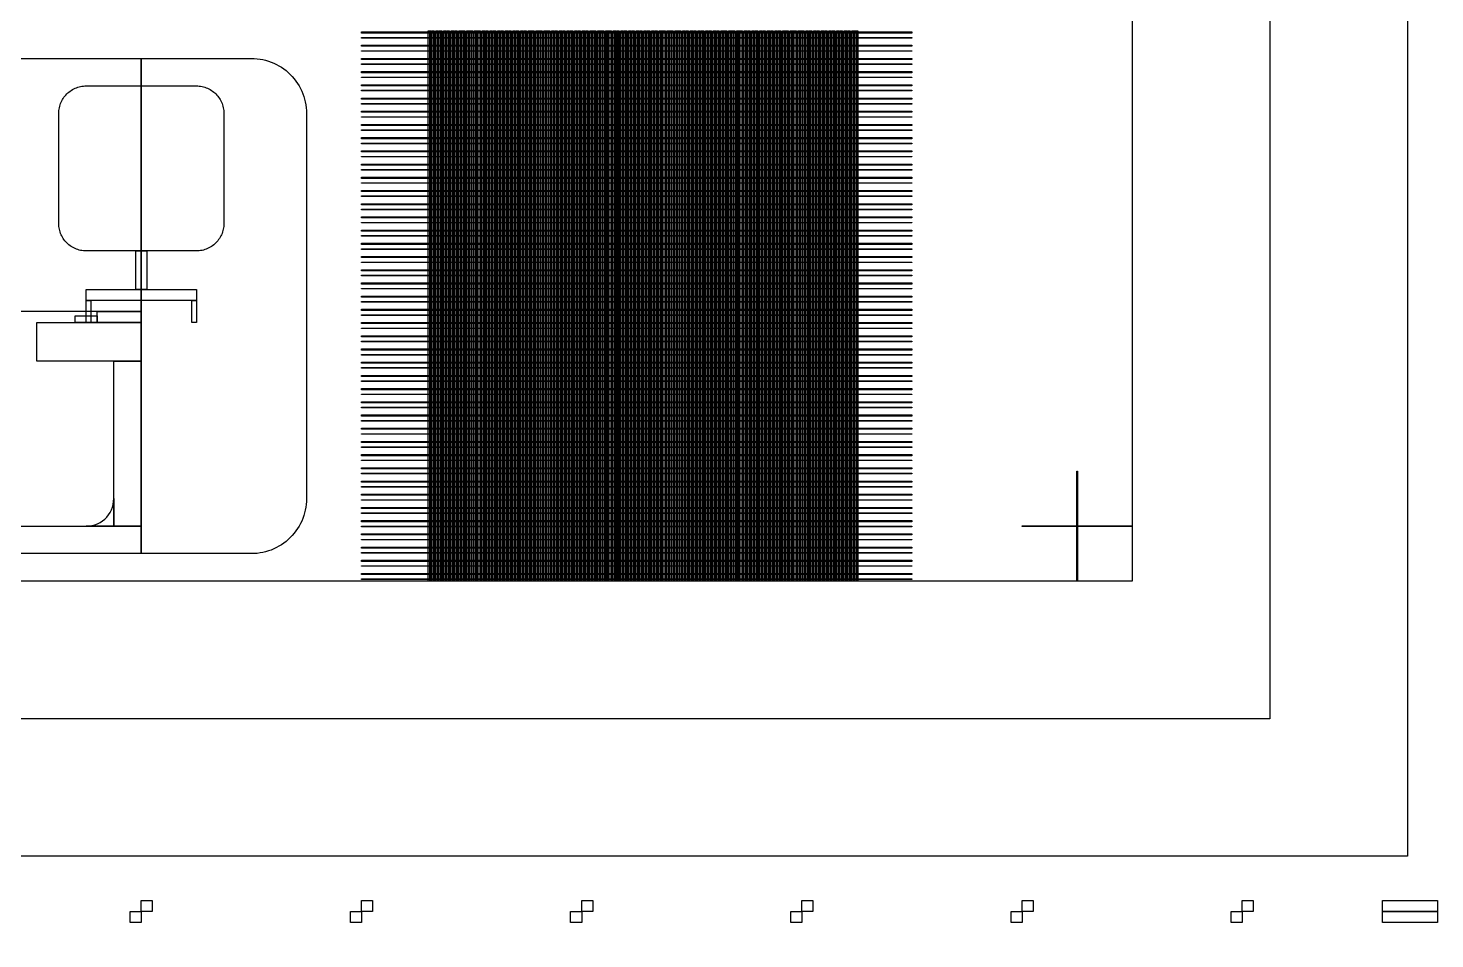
# Model space of a CAD drawing. Extents: x -50000 to 50000, y -50000 to 50000.
# Drawn here: x -38606 to -36050, y -14450 to -12795 of the extents above; entities that cross this region are included whole.
import ezdxf

# ---------------------------------------------------------------- set-up
doc = ezdxf.new("R2010")
doc.units = 0
for name, color, linetype in [('BASEMETAL', 3, 'CONTINUOUS'), ('FRAME', 14, 'CONTINUOUS'), ('MARKERS', 8, 'CONTINUOUS'), ('SECONDLAYER', 7, 'CONTINUOUS'), ('XOR', 5, 'CONTINUOUS'), ('XOR3', 15, 'CONTINUOUS')]:
    doc.layers.add(name, color=color, linetype=linetype)

# ---------------------------------------------------------------- blocks, each defined once
blk = doc.blocks.new('DICINGBORDER')
at = {"layer": 'XOR'}
for points in [[(4780, 7180), (4780, 7200), (4800, 7200), (4800, 7180)], [(5180, 7180), (5180, 7200), (5200, 7200), (5200, 7180)], [(5580, 7180), (5580, 7200), (5600, 7200), (5600, 7180)], [(5980, 7180), (5980, 7200), (6000, 7200), (6000, 7180)], [(6380, 7180), (6380, 7200), (6400, 7200), (6400, 7180)], [(6780, 7180), (6780, 7200), (6800, 7200), (6800, 7180)], [(7055, 7180), (7055, 7200), (7155, 7200), (7155, 7180)], [(4800, 0), (4800, 20), (4820, 20), (4820, 0)], [(5200, 0), (5200, 20), (5220, 20), (5220, 0)], [(5600, 0), (5600, 20), (5620, 20), (5620, 0)], [(6000, 0), (6000, 20), (6020, 20), (6020, 0)], [(6400, 0), (6400, 20), (6420, 20), (6420, 0)], [(6800, 0), (6800, 20), (6820, 20), (6820, 0)], [(7055, 0), (7055, 20), (7155, 20), (7155, 0)]]:
    blk.add_lwpolyline(points, close=True, dxfattribs=at)
blk = doc.blocks.new('CHIP_JARRAY')
at = {"layer": 'BASEMETAL'}
for points in [[(5221, 500), (5221, 1500), (5225.3, 1500), (5225.3, 500)], [(5224, 500), (5224, 1500), (5226, 1500), (5226, 500)], [(5227, 500), (5227, 1500), (5229.4, 1500), (5229.4, 500)], [(5230, 500), (5230, 1500), (5232, 1500), (5232, 500)], [(5235, 500), (5235, 1500), (5239.3, 1500), (5239.3, 500)], [(5238, 500), (5238, 1500), (5240, 1500), (5240, 500)], [(5241, 500), (5241, 1500), (5243.4, 1500), (5243.4, 500)], [(5244, 500), (5244, 1500), (5246, 1500), (5246, 500)], [(5249, 500), (5249, 1500), (5253.3, 1500), (5253.3, 500)], [(5252, 500), (5252, 1500), (5254, 1500), (5254, 500)], [(5255, 500), (5255, 1500), (5257.4, 1500), (5257.4, 500)], [(5258, 500), (5258, 1500), (5260, 1500), (5260, 500)], [(5263, 500), (5263, 1500), (5267.3, 1500), (5267.3, 500)], [(5266, 500), (5266, 1500), (5268, 1500), (5268, 500)], [(5269, 500), (5269, 1500), (5271.4, 1500), (5271.4, 500)], [(5272, 500), (5272, 1500), (5274, 1500), (5274, 500)], [(5277, 500), (5277, 1500), (5281.3, 1500), (5281.3, 500)], [(5280, 500), (5280, 1500), (5282, 1500), (5282, 500)], [(5283, 500), (5283, 1500), (5285.4, 1500), (5285.4, 500)], [(5286, 500), (5286, 1500), (5288, 1500), (5288, 500)], [(5291, 500), (5291, 1500), (5295.3, 1500), (5295.3, 500)], [(5294, 500), (5294, 1500), (5296, 1500), (5296, 500)], [(5297, 500), (5297, 1500), (5299.4, 1500), (5299.4, 500)], [(5300, 500), (5300, 1500), (5302, 1500), (5302, 500)], [(5305, 500), (5305, 1500), (5309.3, 1500), (5309.3, 500)], [(5308, 500), (5308, 1500), (5310, 1500), (5310, 500)], [(5311, 500), (5311, 1500), (5313.4, 1500), (5313.4, 500)], [(5314, 500), (5314, 1500), (5316, 1500), (5316, 500)], [(5319, 500), (5319, 1500), (5323.3, 1500), (5323.3, 500)], [(5322, 500), (5322, 1500), (5324, 1500), (5324, 500)], [(5325, 500), (5325, 1500), (5327.4, 1500), (5327.4, 500)], [(5328, 500), (5328, 1500), (5330, 1500), (5330, 500)], [(5333, 500), (5333, 1500), (5337.3, 1500), (5337.3, 500)], [(5336, 500), (5336, 1500), (5338, 1500), (5338, 500)], [(5339, 500), (5339, 1500), (5341.4, 1500), (5341.4, 500)], [(5342, 500), (5342, 1500), (5344, 1500), (5344, 500)], [(5347, 500), (5347, 1500), (5351.3, 1500), (5351.3, 500)], [(5350, 500), (5350, 1500), (5352, 1500), (5352, 500)], [(5353, 500), (5353, 1500), (5355.4, 1500), (5355.4, 500)], [(5356, 500), (5356, 1500), (5358, 1500), (5358, 500)], [(5361, 500), (5361, 1500), (5365.3, 1500), (5365.3, 500)], [(5364, 500), (5364, 1500), (5366, 1500), (5366, 500)], [(5367, 500), (5367, 1500), (5369.4, 1500), (5369.4, 500)], [(5370, 500), (5370, 1500), (5372, 1500), (5372, 500)], [(5375, 500), (5375, 1500), (5379.3, 1500), (5379.3, 500)], [(5378, 500), (5378, 1500), (5380, 1500), (5380, 500)], [(5381, 500), (5381, 1500), (5383.4, 1500), (5383.4, 500)], [(5384, 500), (5384, 1500), (5386, 1500), (5386, 500)], [(5389, 500), (5389, 1500), (5393.3, 1500), (5393.3, 500)], [(5392, 500), (5392, 1500), (5394, 1500), (5394, 500)], [(5395, 500), (5395, 1500), (5397.4, 1500), (5397.4, 500)], [(5398, 500), (5398, 1500), (5400, 1500), (5400, 500)], [(5403, 500), (5403, 1500), (5407.3, 1500), (5407.3, 500)], [(5406, 500), (5406, 1500), (5408, 1500), (5408, 500)], [(5409, 500), (5409, 1500), (5411.4, 1500), (5411.4, 500)], [(5412, 500), (5412, 1500), (5414, 1500), (5414, 500)], [(5417, 500), (5417, 1500), (5421.3, 1500), (5421.3, 500)], [(5420, 500), (5420, 1500), (5422, 1500), (5422, 500)], [(5423, 500), (5423, 1500), (5425.4, 1500), (5425.4, 500)], [(5426, 500), (5426, 1500), (5428, 1500), (5428, 500)], [(5431, 500), (5431, 1500), (5435.3, 1500), (5435.3, 500)], [(5434, 500), (5434, 1500), (5436, 1500), (5436, 500)], [(5437, 500), (5437, 1500), (5439.4, 1500), (5439.4, 500)], [(5440, 500), (5440, 1500), (5442, 1500), (5442, 500)], [(5445, 500), (5445, 1500), (5449.3, 1500), (5449.3, 500)], [(5448, 500), (5448, 1500), (5450, 1500), (5450, 500)], [(5451, 500), (5451, 1500), (5453.4, 1500), (5453.4, 500)], [(5454, 500), (5454, 1500), (5456, 1500), (5456, 500)], [(5459, 500), (5459, 1500), (5463.3, 1500), (5463.3, 500)], [(5462, 500), (5462, 1500), (5464, 1500), (5464, 500)], [(5465, 500), (5465, 1500), (5467.4, 1500), (5467.4, 500)], [(5468, 500), (5468, 1500), (5470, 1500), (5470, 500)], [(5473, 500), (5473, 1500), (5477.3, 1500), (5477.3, 500)], [(5476, 500), (5476, 1500), (5478, 1500), (5478, 500)], [(5479, 500), (5479, 1500), (5481.4, 1500), (5481.4, 500)], [(5482, 500), (5482, 1500), (5484, 1500), (5484, 500)], [(5487, 500), (5487, 1500), (5491.3, 1500), (5491.3, 500)], [(5490, 500), (5490, 1500), (5492, 1500), (5492, 500)], [(5493, 500), (5493, 1500), (5495.4, 1500), (5495.4, 500)], [(5496, 500), (5496, 1500), (5498, 1500), (5498, 500)], [(5501, 500), (5501, 1500), (5505.3, 1500), (5505.3, 500)], [(5504, 500), (5504, 1500), (5506, 1500), (5506, 500)], [(5507, 500), (5507, 1500), (5509.4, 1500), (5509.4, 500)], [(5510, 500), (5510, 1500), (5512, 1500), (5512, 500)], [(5515, 500), (5515, 1500), (5519.3, 1500), (5519.3, 500)], [(5518, 500), (5518, 1500), (5520, 1500), (5520, 500)], [(5521, 500), (5521, 1500), (5523.4, 1500), (5523.4, 500)], [(5524, 500), (5524, 1500), (5526, 1500), (5526, 500)], [(5529, 500), (5529, 1500), (5533.3, 1500), (5533.3, 500)], [(5532, 500), (5532, 1500), (5534, 1500), (5534, 500)], [(5535, 500), (5535, 1500), (5537.4, 1500), (5537.4, 500)], [(5538, 500), (5538, 1500), (5540, 1500), (5540, 500)], [(5543, 500), (5543, 1500), (5547.3, 1500), (5547.3, 500)], [(5546, 500), (5546, 1500), (5548, 1500), (5548, 500)], [(5549, 500), (5549, 1500), (5551.4, 1500), (5551.4, 500)], [(5552, 500), (5552, 1500), (5554, 1500), (5554, 500)], [(5557, 500), (5557, 1500), (5561.3, 1500), (5561.3, 500)], [(5560, 500), (5560, 1500), (5562, 1500), (5562, 500)], [(5563, 500), (5563, 1500), (5565.4, 1500), (5565.4, 500)], [(5566, 500), (5566, 1500), (5568, 1500), (5568, 500)], [(5571, 500), (5571, 1500), (5575.3, 1500), (5575.3, 500)], [(5574, 500), (5574, 1500), (5576, 1500), (5576, 500)], [(5577, 500), (5577, 1500), (5579.4, 1500), (5579.4, 500)], [(5580, 500), (5580, 1500), (5582, 1500), (5582, 500)], [(5585, 500), (5585, 1500), (5589.3, 1500), (5589.3, 500)], [(5588, 500), (5588, 1500), (5590, 1500), (5590, 500)], [(5591, 500), (5591, 1500), (5593.4, 1500), (5593.4, 500)], [(5594, 500), (5594, 1500), (5596, 1500), (5596, 500)], [(5599, 500), (5599, 1500), (5603.3, 1500), (5603.3, 500)], [(5602, 500), (5602, 1500), (5604, 1500), (5604, 500)], [(5605, 500), (5605, 1500), (5607.4, 1500), (5607.4, 500)], [(5608, 500), (5608, 1500), (5610, 1500), (5610, 500)], [(5613, 500), (5613, 1500), (5617.3, 1500), (5617.3, 500)], [(5616, 500), (5616, 1500), (5618, 1500), (5618, 500)], [(5619, 500), (5619, 1500), (5621.4, 1500), (5621.4, 500)], [(5622, 500), (5622, 1500), (5624, 1500), (5624, 500)], [(5627, 500), (5627, 1500), (5631.3, 1500), (5631.3, 500)], [(5630, 500), (5630, 1500), (5632, 1500), (5632, 500)], [(5633, 500), (5633, 1500), (5635.4, 1500), (5635.4, 500)], [(5636, 500), (5636, 1500), (5638, 1500), (5638, 500)], [(5641, 500), (5641, 1500), (5645.3, 1500), (5645.3, 500)], [(5644, 500), (5644, 1500), (5646, 1500), (5646, 500)], [(5647, 500), (5647, 1500), (5649.4, 1500), (5649.4, 500)], [(5650, 500), (5650, 1500), (5652, 1500), (5652, 500)], [(5655, 500), (5655, 1500), (5659.3, 1500), (5659.3, 500)], [(5658, 500), (5658, 1500), (5660, 1500), (5660, 500)], [(5661, 500), (5661, 1500), (5663.4, 1500), (5663.4, 500)], [(5664, 500), (5664, 1500), (5666, 1500), (5666, 500)], [(5669, 500), (5669, 1500), (5673.3, 1500), (5673.3, 500)], [(5672, 500), (5672, 1500), (5674, 1500), (5674, 500)], [(5675, 500), (5675, 1500), (5677.4, 1500), (5677.4, 500)], [(5678, 500), (5678, 1500), (5680, 1500), (5680, 500)], [(5683, 500), (5683, 1500), (5687.3, 1500), (5687.3, 500)], [(5686, 500), (5686, 1500), (5688, 1500), (5688, 500)], [(5689, 500), (5689, 1500), (5691.4, 1500), (5691.4, 500)], [(5692, 500), (5692, 1500), (5694, 1500), (5694, 500)], [(5697, 500), (5697, 1500), (5701.3, 1500), (5701.3, 500)], [(5700, 500), (5700, 1500), (5702, 1500), (5702, 500)], [(5703, 500), (5703, 1500), (5705.4, 1500), (5705.4, 500)], [(5706, 500), (5706, 1500), (5708, 1500), (5708, 500)], [(5711, 500), (5711, 1500), (5715.3, 1500), (5715.3, 500)], [(5714, 500), (5714, 1500), (5716, 1500), (5716, 500)], [(5717, 500), (5717, 1500), (5719.4, 1500), (5719.4, 500)], [(5720, 500), (5720, 1500), (5722, 1500), (5722, 500)], [(5725, 500), (5725, 1500), (5729.3, 1500), (5729.3, 500)], [(5728, 500), (5728, 1500), (5730, 1500), (5730, 500)], [(5731, 500), (5731, 1500), (5733.4, 1500), (5733.4, 500)], [(5734, 500), (5734, 1500), (5736, 1500), (5736, 500)], [(5739, 500), (5739, 1500), (5743.3, 1500), (5743.3, 500)], [(5742, 500), (5742, 1500), (5744, 1500), (5744, 500)], [(5745, 500), (5745, 1500), (5747.4, 1500), (5747.4, 500)], [(5748, 500), (5748, 1500), (5750, 1500), (5750, 500)], [(5753, 500), (5753, 1500), (5757.3, 1500), (5757.3, 500)], [(5756, 500), (5756, 1500), (5758, 1500), (5758, 500)], [(5759, 500), (5759, 1500), (5761.4, 1500), (5761.4, 500)], [(5762, 500), (5762, 1500), (5764, 1500), (5764, 500)], [(5767, 500), (5767, 1500), (5771.3, 1500), (5771.3, 500)], [(5770, 500), (5770, 1500), (5772, 1500), (5772, 500)], [(5773, 500), (5773, 1500), (5775.4, 1500), (5775.4, 500)], [(5776, 500), (5776, 1500), (5778, 1500), (5778, 500)], [(5781, 500), (5781, 1500), (5785.3, 1500), (5785.3, 500)], [(5784, 500), (5784, 1500), (5786, 1500), (5786, 500)], [(5787, 500), (5787, 1500), (5789.4, 1500), (5789.4, 500)], [(5790, 500), (5790, 1500), (5792, 1500), (5792, 500)], [(5795, 500), (5795, 1500), (5799.3, 1500), (5799.3, 500)], [(5798, 500), (5798, 1500), (5800, 1500), (5800, 500)], [(5801, 500), (5801, 1500), (5803.4, 1500), (5803.4, 500)], [(5804, 500), (5804, 1500), (5806, 1500), (5806, 500)], [(5809, 500), (5809, 1500), (5813.3, 1500), (5813.3, 500)], [(5812, 500), (5812, 1500), (5814, 1500), (5814, 500)], [(5815, 500), (5815, 1500), (5817.4, 1500), (5817.4, 500)], [(5818, 500), (5818, 1500), (5820, 1500), (5820, 500)], [(5823, 500), (5823, 1500), (5827.3, 1500), (5827.3, 500)], [(5826, 500), (5826, 1500), (5828, 1500), (5828, 500)], [(5829, 500), (5829, 1500), (5831.4, 1500), (5831.4, 500)], [(5832, 500), (5832, 1500), (5834, 1500), (5834, 500)], [(5837, 500), (5837, 1500), (5841.3, 1500), (5841.3, 500)], [(5840, 500), (5840, 1500), (5842, 1500), (5842, 500)], [(5843, 500), (5843, 1500), (5845.4, 1500), (5845.4, 500)], [(5846, 500), (5846, 1500), (5848, 1500), (5848, 500)], [(5851, 500), (5851, 1500), (5855.3, 1500), (5855.3, 500)], [(5854, 500), (5854, 1500), (5856, 1500), (5856, 500)], [(5857, 500), (5857, 1500), (5859.4, 1500), (5859.4, 500)], [(5860, 500), (5860, 1500), (5862, 1500), (5862, 500)], [(5865, 500), (5865, 1500), (5869.3, 1500), (5869.3, 500)], [(5868, 500), (5868, 1500), (5870, 1500), (5870, 500)], [(5871, 500), (5871, 1500), (5873.4, 1500), (5873.4, 500)], [(5874, 500), (5874, 1500), (5876, 1500), (5876, 500)], [(5879, 500), (5879, 1500), (5883.3, 1500), (5883.3, 500)], [(5882, 500), (5882, 1500), (5884, 1500), (5884, 500)], [(5885, 500), (5885, 1500), (5887.4, 1500), (5887.4, 500)], [(5888, 500), (5888, 1500), (5890, 1500), (5890, 500)], [(5893, 500), (5893, 1500), (5897.3, 1500), (5897.3, 500)], [(5896, 500), (5896, 1500), (5898, 1500), (5898, 500)], [(5899, 500), (5899, 1500), (5901.4, 1500), (5901.4, 500)], [(5902, 500), (5902, 1500), (5904, 1500), (5904, 500)], [(5907, 500), (5907, 1500), (5911.3, 1500), (5911.3, 500)], [(5910, 500), (5910, 1500), (5912, 1500), (5912, 500)], [(5913, 500), (5913, 1500), (5915.4, 1500), (5915.4, 500)], [(5916, 500), (5916, 1500), (5918, 1500), (5918, 500)], [(5921, 500), (5921, 1500), (5925.3, 1500), (5925.3, 500)], [(5924, 500), (5924, 1500), (5926, 1500), (5926, 500)], [(5927, 500), (5927, 1500), (5929.4, 1500), (5929.4, 500)], [(5930, 500), (5930, 1500), (5932, 1500), (5932, 500)], [(5935, 500), (5935, 1500), (5939.3, 1500), (5939.3, 500)], [(5938, 500), (5938, 1500), (5940, 1500), (5940, 500)], [(5941, 500), (5941, 1500), (5943.4, 1500), (5943.4, 500)], [(5944, 500), (5944, 1500), (5946, 1500), (5946, 500)], [(5949, 500), (5949, 1500), (5953.3, 1500), (5953.3, 500)], [(5952, 500), (5952, 1500), (5954, 1500), (5954, 500)], [(5955, 500), (5955, 1500), (5957.4, 1500), (5957.4, 500)], [(5958, 500), (5958, 1500), (5960, 1500), (5960, 500)], [(5963, 500), (5963, 1500), (5967.3, 1500), (5967.3, 500)], [(5966, 500), (5966, 1500), (5968, 1500), (5968, 500)], [(5969, 500), (5969, 1500), (5971.4, 1500), (5971.4, 500)], [(5972, 500), (5972, 1500), (5974, 1500), (5974, 500)], [(5977, 500), (5977, 1500), (5981.3, 1500), (5981.3, 500)], [(5980, 500), (5980, 1500), (5982, 1500), (5982, 500)], [(5983, 500), (5983, 1500), (5985.4, 1500), (5985.4, 500)], [(5986, 500), (5986, 1500), (5988, 1500), (5988, 500)], [(5991, 500), (5991, 1500), (5995.3, 1500), (5995.3, 500)], [(5994, 500), (5994, 1500), (5996, 1500), (5996, 500)], [(5997, 500), (5997, 1500), (5999.4, 1500), (5999.4, 500)], [(6000, 500), (6000, 1500), (6002, 1500), (6002, 500)], [(4300, 990), (4300, 1450), (4700, 1450), (4700, 990)], [(4700, 550), (4700, 1450), (4900, 1450), (4905.234, 1449.863), (4910.453, 1449.452), (4915.643, 1448.769), (4920.791, 1447.815), (4925.882, 1446.593), (4930.902, 1445.106), (4935.837, 1443.358), (4940.674, 1441.355), (4945.399, 1439.101), (4950, 1436.603), (4954.464, 1433.867), (4958.779, 1430.902), (4962.932, 1427.715), (4966.913, 1424.314), (4970.711, 1420.711), (4974.314, 1416.913), (4977.715, 1412.932), (4980.902, 1408.779), (4983.867, 1404.464), (4986.603, 1400), (4989.101, 1395.399), (4991.355, 1390.674), (4993.358, 1385.837), (4995.106, 1380.902), (4996.593, 1375.882), (4997.815, 1370.791), (4998.769, 1365.643), (4999.452, 1360.453), (4999.863, 1355.234), (5000, 1350), (5000, 650), (4999.863, 644.766), (4999.452, 639.547), (4998.769, 634.357), (4997.815, 629.209), (4996.593, 624.118), (4995.106, 619.098), (4993.358, 614.163), (4991.355, 609.326), (4989.101, 604.601), (4986.603, 600), (4983.867, 595.536), (4980.902, 591.221), (4977.715, 587.068), (4974.314, 583.087), (4970.711, 579.289), (4966.913, 575.686), (4962.932, 572.285), (4958.779, 569.098), (4954.464, 566.133), (4950, 563.397), (4945.399, 560.899), (4940.674, 558.645), (4935.837, 556.642), (4930.902, 554.894), (4925.882, 553.407), (4920.791, 552.185), (4915.643, 551.231), (4910.453, 550.548), (4905.234, 550.137), (4900, 550)], [(4580, 970), (4580, 982), (4620, 982), (4620, 970)], [(4620, 970), (4620, 990), (4700, 990), (4700, 970)], [(4510, 900), (4510, 970), (4700, 970), (4700, 900)], [(4650, 600), (4650, 900), (4700, 900), (4700, 600)], [(4600, 600), (4605.226, 600.274), (4610.396, 601.093), (4615.451, 602.447), (4620.337, 604.323), (4625, 606.699), (4629.389, 609.549), (4633.457, 612.843), (4637.157, 616.543), (4640.451, 620.611), (4643.301, 625), (4645.677, 629.663), (4647.553, 634.549), (4648.907, 639.604), (4649.726, 644.774), (4650, 650), (4650, 600)], [(4300, 550), (4300, 600), (4700, 600), (4700, 550)]]:
    blk.add_lwpolyline(points, close=True, dxfattribs=at)
at = {"layer": 'FRAME'}
for points in [[(0, 0), (0, 7000), (7000, 7000), (7000, 0)], [(500, 500), (500, 6500), (6500, 6500), (6500, 500)]]:
    blk.add_lwpolyline(points, close=True, dxfattribs=at)
at = {"layer": 'MARKERS'}
for points in [[(6399.5, 600.5), (6399.5, 700), (6400.5, 700), (6400.5, 600.5)], [(6300, 599.5), (6300, 600.5), (6500, 600.5), (6500, 599.5)], [(6399.5, 500), (6399.5, 599.5), (6400.5, 599.5), (6400.5, 500)]]:
    blk.add_lwpolyline(points, close=True, dxfattribs=at)
at = {"layer": 'SECONDLAYER'}
for points in [[(5100, 1496), (5100, 1498), (6100, 1498), (6100, 1496)], [(5100, 1487), (5100, 1488), (6100, 1488), (6100, 1487)], [(5100, 1472), (5100, 1474), (6100, 1474), (6100, 1472)], [(5100, 1463), (5100, 1464), (6100, 1464), (6100, 1463)], [(5100, 1448), (5100, 1450), (6100, 1450), (6100, 1448)], [(5100, 1439), (5100, 1440), (6100, 1440), (6100, 1439)], [(5100, 1424), (5100, 1426), (6100, 1426), (6100, 1424)], [(5100, 1415), (5100, 1416), (6100, 1416), (6100, 1415)], [(4600, 1100), (4597.383, 1100.069), (4594.774, 1100.274), (4592.178, 1100.616), (4589.604, 1101.093), (4587.059, 1101.704), (4584.549, 1102.447), (4582.082, 1103.321), (4579.663, 1104.323), (4577.3, 1105.45), (4575, 1106.699), (4572.768, 1108.066), (4570.611, 1109.549), (4568.534, 1111.143), (4566.543, 1112.843), (4564.645, 1114.645), (4562.843, 1116.543), (4561.143, 1118.534), (4559.549, 1120.611), (4558.066, 1122.768), (4556.699, 1125), (4555.45, 1127.3), (4554.323, 1129.663), (4553.321, 1132.082), (4552.447, 1134.549), (4551.704, 1137.059), (4551.093, 1139.604), (4550.616, 1142.178), (4550.274, 1144.774), (4550.069, 1147.383), (4550, 1150), (4550, 1350), (4550.069, 1352.617), (4550.274, 1355.226), (4550.616, 1357.822), (4551.093, 1360.396), (4551.704, 1362.941), (4552.447, 1365.451), (4553.321, 1367.918), (4554.323, 1370.337), (4555.45, 1372.7), (4556.699, 1375), (4558.066, 1377.232), (4559.549, 1379.389), (4561.143, 1381.466), (4562.843, 1383.457), (4564.645, 1385.355), (4566.543, 1387.157), (4568.534, 1388.857), (4570.611, 1390.451), (4572.768, 1391.934), (4575, 1393.301), (4577.3, 1394.55), (4579.663, 1395.677), (4582.082, 1396.679), (4584.549, 1397.553), (4587.059, 1398.296), (4589.604, 1398.907), (4592.178, 1399.384), (4594.774, 1399.726), (4597.383, 1399.931), (4600, 1400), (4800, 1400), (4802.617, 1399.931), (4805.226, 1399.726), (4807.822, 1399.384), (4810.396, 1398.907), (4812.941, 1398.296), (4815.451, 1397.553), (4817.918, 1396.679), (4820.337, 1395.677), (4822.7, 1394.55), (4825, 1393.301), (4827.232, 1391.934), (4829.389, 1390.451), (4831.466, 1388.857), (4833.457, 1387.157), (4835.355, 1385.355), (4837.157, 1383.457), (4838.857, 1381.466), (4840.451, 1379.389), (4841.934, 1377.232), (4843.301, 1375), (4844.55, 1372.7), (4845.677, 1370.337), (4846.679, 1367.918), (4847.553, 1365.451), (4848.296, 1362.941), (4848.907, 1360.396), (4849.384, 1357.822), (4849.726, 1355.226), (4849.931, 1352.617), (4850, 1350), (4850, 1150), (4849.931, 1147.383), (4849.726, 1144.774), (4849.384, 1142.178), (4848.907, 1139.604), (4848.296, 1137.059), (4847.553, 1134.549), (4846.679, 1132.082), (4845.677, 1129.663), (4844.55, 1127.3), (4843.301, 1125), (4841.934, 1122.768), (4840.451, 1120.611), (4838.857, 1118.534), (4837.157, 1116.543), (4835.355, 1114.645), (4833.457, 1112.843), (4831.466, 1111.143), (4829.389, 1109.549), (4827.232, 1108.066), (4825, 1106.699), (4822.7, 1105.45), (4820.337, 1104.323), (4817.918, 1103.321), (4815.451, 1102.447), (4812.941, 1101.704), (4810.396, 1101.093), (4807.822, 1100.616), (4805.226, 1100.274), (4802.617, 1100.069), (4800, 1100)], [(5100, 1400), (5100, 1402), (6100, 1402), (6100, 1400)], [(5100, 1391), (5100, 1392), (6100, 1392), (6100, 1391)], [(5100, 1376), (5100, 1378), (6100, 1378), (6100, 1376)], [(5100, 1367), (5100, 1368), (6100, 1368), (6100, 1367)], [(5100, 1352), (5100, 1354), (6100, 1354), (6100, 1352)], [(5100, 1343), (5100, 1344), (6100, 1344), (6100, 1343)], [(5100, 1328), (5100, 1330), (6100, 1330), (6100, 1328)], [(5100, 1319), (5100, 1320), (6100, 1320), (6100, 1319)], [(5100, 1304), (5100, 1306), (6100, 1306), (6100, 1304)], [(5100, 1295), (5100, 1296), (6100, 1296), (6100, 1295)], [(5100, 1280), (5100, 1282), (6100, 1282), (6100, 1280)], [(5100, 1271), (5100, 1272), (6100, 1272), (6100, 1271)], [(5100, 1256), (5100, 1258), (6100, 1258), (6100, 1256)], [(5100, 1247), (5100, 1248), (6100, 1248), (6100, 1247)], [(5100, 1232), (5100, 1234), (6100, 1234), (6100, 1232)], [(5100, 1223), (5100, 1224), (6100, 1224), (6100, 1223)], [(5100, 1208), (5100, 1210), (6100, 1210), (6100, 1208)], [(5100, 1199), (5100, 1200), (6100, 1200), (6100, 1199)], [(5100, 1184), (5100, 1186), (6100, 1186), (6100, 1184)], [(5100, 1175), (5100, 1176), (6100, 1176), (6100, 1175)], [(5100, 1160), (5100, 1162), (6100, 1162), (6100, 1160)], [(5100, 1151), (5100, 1152), (6100, 1152), (6100, 1151)], [(5100, 1136), (5100, 1138), (6100, 1138), (6100, 1136)], [(5100, 1127), (5100, 1128), (6100, 1128), (6100, 1127)], [(4690, 1030), (4690, 1100), (4710, 1100), (4710, 1030)], [(5100, 1112), (5100, 1114), (6100, 1114), (6100, 1112)], [(5100, 1103), (5100, 1104), (6100, 1104), (6100, 1103)], [(5100, 1088), (5100, 1090), (6100, 1090), (6100, 1088)], [(5100, 1079), (5100, 1080), (6100, 1080), (6100, 1079)], [(5100, 1064), (5100, 1066), (6100, 1066), (6100, 1064)], [(5100, 1055), (5100, 1056), (6100, 1056), (6100, 1055)], [(4600, 1010), (4600, 1030), (4800, 1030), (4800, 1010)], [(5100, 1040), (5100, 1042), (6100, 1042), (6100, 1040)], [(5100, 1031), (5100, 1032), (6100, 1032), (6100, 1031)], [(4600, 970), (4600, 1010), (4608, 1010), (4608, 970)], [(4792, 970), (4792, 1010), (4800, 1010), (4800, 970)], [(5100, 1016), (5100, 1018), (6100, 1018), (6100, 1016)], [(5100, 1007), (5100, 1008), (6100, 1008), (6100, 1007)], [(5100, 992), (5100, 994), (6100, 994), (6100, 992)], [(5100, 983), (5100, 984), (6100, 984), (6100, 983)], [(5100, 968), (5100, 970), (6100, 970), (6100, 968)], [(5100, 959), (5100, 960), (6100, 960), (6100, 959)], [(5100, 944), (5100, 946), (6100, 946), (6100, 944)], [(5100, 935), (5100, 936), (6100, 936), (6100, 935)], [(5100, 920), (5100, 922), (6100, 922), (6100, 920)], [(5100, 911), (5100, 912), (6100, 912), (6100, 911)], [(5100, 896), (5100, 898), (6100, 898), (6100, 896)], [(5100, 887), (5100, 888), (6100, 888), (6100, 887)], [(5100, 872), (5100, 874), (6100, 874), (6100, 872)], [(5100, 863), (5100, 864), (6100, 864), (6100, 863)], [(5100, 848), (5100, 850), (6100, 850), (6100, 848)], [(5100, 839), (5100, 840), (6100, 840), (6100, 839)], [(5100, 824), (5100, 826), (6100, 826), (6100, 824)], [(5100, 815), (5100, 816), (6100, 816), (6100, 815)], [(5100, 800), (5100, 802), (6100, 802), (6100, 800)], [(5100, 791), (5100, 792), (6100, 792), (6100, 791)], [(5100, 776), (5100, 778), (6100, 778), (6100, 776)], [(5100, 767), (5100, 768), (6100, 768), (6100, 767)], [(5100, 752), (5100, 754), (6100, 754), (6100, 752)], [(5100, 743), (5100, 744), (6100, 744), (6100, 743)], [(5100, 728), (5100, 730), (6100, 730), (6100, 728)], [(5100, 719), (5100, 720), (6100, 720), (6100, 719)], [(5100, 704), (5100, 706), (6100, 706), (6100, 704)], [(5100, 695), (5100, 696), (6100, 696), (6100, 695)], [(5100, 680), (5100, 682), (6100, 682), (6100, 680)], [(5100, 671), (5100, 672), (6100, 672), (6100, 671)], [(5100, 656), (5100, 658), (6100, 658), (6100, 656)], [(5100, 647), (5100, 648), (6100, 648), (6100, 647)], [(5100, 632), (5100, 634), (6100, 634), (6100, 632)], [(5100, 623), (5100, 624), (6100, 624), (6100, 623)], [(5100, 608), (5100, 610), (6100, 610), (6100, 608)], [(5100, 599), (5100, 600), (6100, 600), (6100, 599)], [(5100, 584), (5100, 586), (6100, 586), (6100, 584)], [(5100, 575), (5100, 576), (6100, 576), (6100, 575)], [(5100, 560), (5100, 562), (6100, 562), (6100, 560)], [(5100, 551), (5100, 552), (6100, 552), (6100, 551)], [(5100, 536), (5100, 538), (6100, 538), (6100, 536)], [(5100, 527), (5100, 528), (6100, 528), (6100, 527)], [(5100, 512), (5100, 514), (6100, 514), (6100, 512)], [(5100, 503), (5100, 504), (6100, 504), (6100, 503)]]:
    blk.add_lwpolyline(points, close=True, dxfattribs=at)
at = {"layer": 'XOR3'}
blk.add_lwpolyline([(250, 250), (250, 6750), (6750, 6750), (6750, 250)], close=True, dxfattribs=at)

msp = doc.modelspace()

# ---------------------------------------------------------------- linework, layer by layer
at = {"layer": 'FRAME'}
for radius in [50000, 49000]:
    msp.add_circle((0, 0), radius, dxfattribs=at)

# ---------------------------------------------------------------- block references
for name, p in [('DICINGBORDER', (-43200, -14400)), ('CHIP_JARRAY', (-43100, -14300)), ('DICINGBORDER', (-43200, -21600))]:
    msp.add_blockref(name, p)

doc.saveas('drawing.dxf')
